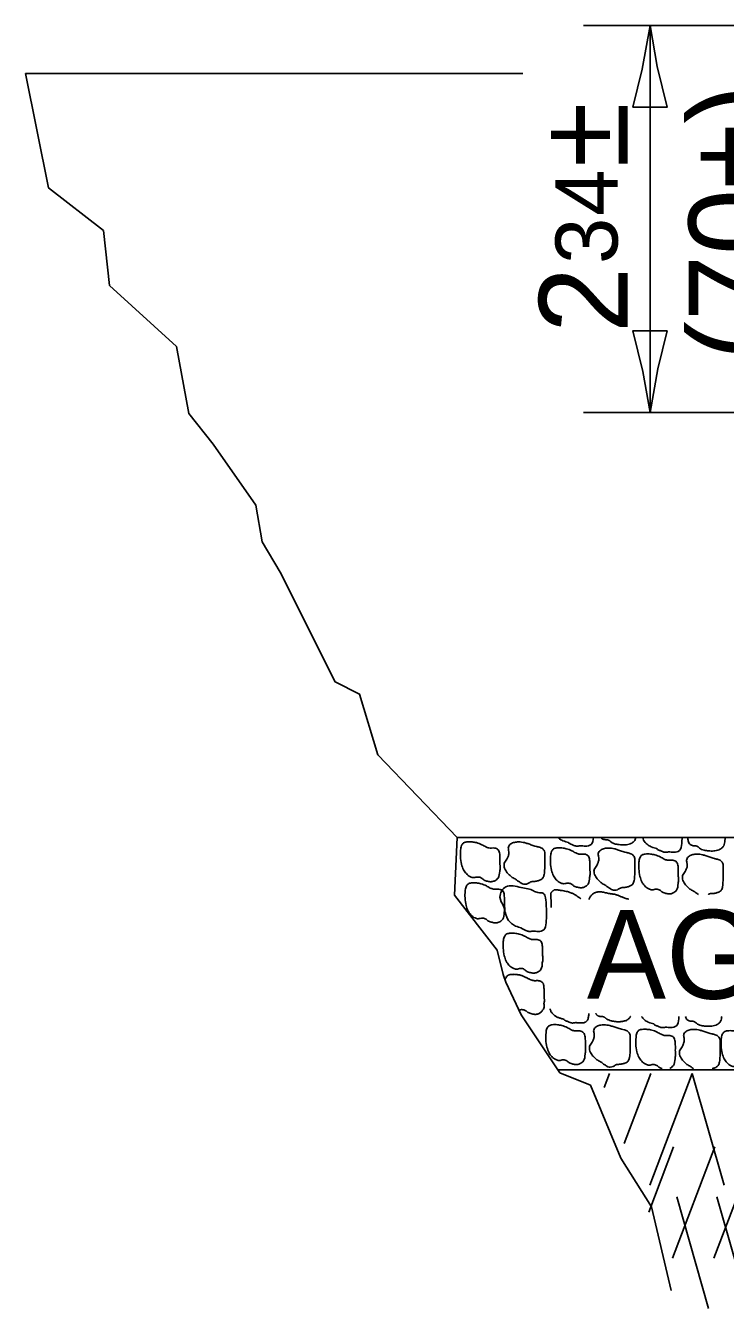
# Model space of a CAD drawing. Extents: x 0 to 2.83, y 0 to 1.83.
# Drawn here: x 1.6513 to 1.7514, y 1.2383 to 1.4218 of the extents above; entities that cross this region are included whole.
import ezdxf

# ---------------------------------------------------------------- set-up
doc = ezdxf.new("R2010")
doc.units = 0
for name, color, linetype in [('RD_Pr_Roadway_Dimensions', 7, 'Continuous'), ('RD_Pr_Roadway_Items', 7, 'Continuous'), ('RD_Pr_Roadway_Notes', 7, 'Continuous')]:
    doc.layers.add(name, color=color, linetype=linetype)

msp = doc.modelspace()

# ---------------------------------------------------------------- linework, layer by layer
at = {"layer": 'RD_Pr_Roadway_Dimensions'}
for p, q in [((1.77767, 1.42178), (1.73111, 1.42178)), ((1.74061, 1.36645), (1.74061, 1.42178)), ((1.77767, 1.36645), (1.73111, 1.36645))]:
    msp.add_line(p, q, dxfattribs=at)
for points in [[(1.73817, 1.41012), (1.74061, 1.41011), (1.74305, 1.41011), (1.74162, 1.41594), (1.74061, 1.42178), (1.73947, 1.41555)], [(1.74305, 1.37811), (1.74061, 1.37812), (1.73817, 1.37812), (1.7396, 1.37228), (1.74061, 1.36645), (1.74174, 1.37267)]]:
    msp.add_lwpolyline(points, close=True, dxfattribs=at)
at = {"layer": 'RD_Pr_Roadway_Items'}
for p, q in [((1.72242, 1.41491), (1.65129, 1.41491)), ((1.91256, 1.30564), (1.71302, 1.30564)), ((1.72218, 1.28026), (1.71996, 1.28492)), ((1.72743, 1.2724), (1.91256, 1.2724)), ((1.73482, 1.27184), (1.73406, 1.26987)), ((1.74073, 1.27184), (1.73693, 1.26185)), ((1.74665, 1.27184), (1.74059, 1.25591)), ((1.74665, 1.27184), (1.75121, 1.25591)), ((1.74397, 1.26138), (1.74042, 1.25204)), ((1.7499, 1.26138), (1.74383, 1.24545)), ((1.75581, 1.26138), (1.74974, 1.24545)), ((1.74897, 1.23826), (1.74443, 1.2542)), ((1.75473, 1.23826), (1.75018, 1.2542))]:
    msp.add_line(p, q, dxfattribs=at)
for points in [[(1.65129, 1.41491), (1.65456, 1.39855), (1.66241, 1.39245), (1.66329, 1.38459), (1.67288, 1.37587), (1.67462, 1.36627), (1.67811, 1.36191), (1.68423, 1.35318), (1.6851, 1.34795), (1.68771, 1.34359), (1.69556, 1.32789), (1.69905, 1.32615), (1.70167, 1.31743), (1.71302, 1.30564)], [(1.71302, 1.30564), (1.71262, 1.29736), (1.71872, 1.28951), (1.7196, 1.28602), (1.71996, 1.28492)], [(1.72218, 1.28026), (1.72772, 1.27195), (1.73208, 1.27021), (1.73644, 1.25974), (1.74081, 1.25277), (1.74361, 1.24081)]]:
    msp.add_lwpolyline(points, dxfattribs=at)
for points in [[(1.7191, 1.30078), (1.71917, 1.30132), (1.71914, 1.30181), (1.71914, 1.30261), (1.7191, 1.30326), (1.7189, 1.30386), (1.71835, 1.30412), (1.71755, 1.30413), (1.71711, 1.30429), (1.71654, 1.3046), (1.71577, 1.30489), (1.71514, 1.305), (1.7144, 1.305), (1.71394, 1.30486), (1.71364, 1.30447), (1.71351, 1.30383), (1.71349, 1.30288), (1.71364, 1.3018), (1.71394, 1.301), (1.71433, 1.30046), (1.71491, 1.30001), (1.71538, 1.29989), (1.71599, 1.29997), (1.71649, 1.29983), (1.71686, 1.29954), (1.71736, 1.29937), (1.71786, 1.2993), (1.71832, 1.2994), (1.71887, 1.29983), (1.7191, 1.3008)], [(1.71973, 1.30194), (1.71974, 1.3014), (1.72007, 1.30073), (1.72058, 1.30017), (1.72102, 1.29984), (1.72131, 1.2997), (1.72165, 1.29944), (1.72202, 1.2992), (1.72236, 1.29899), (1.72271, 1.29894), (1.72311, 1.29903), (1.72349, 1.29926), (1.72402, 1.29934), (1.72449, 1.29942), (1.72492, 1.29956), (1.72527, 1.29983), (1.72546, 1.30033), (1.72554, 1.30117), (1.72556, 1.30215), (1.72556, 1.30302), (1.7255, 1.30365), (1.72523, 1.30403), (1.72473, 1.30426), (1.7243, 1.30436), (1.72368, 1.30455), (1.72311, 1.30475), (1.72264, 1.30489), (1.72182, 1.30499), (1.72122, 1.30493), (1.72068, 1.3047), (1.72034, 1.30423), (1.72038, 1.30378), (1.72041, 1.30335), (1.7203, 1.30292), (1.72011, 1.30251), (1.71973, 1.30194)], [(1.72744, 1.30564), (1.72754, 1.30553), (1.72815, 1.30516), (1.72896, 1.30492)], [(1.72888, 1.30492), (1.7292, 1.3047), (1.7296, 1.30455), (1.73006, 1.30439), (1.73062, 1.30443), (1.73136, 1.30439), (1.73217, 1.30463), (1.7325, 1.30564)], [(1.73362, 1.30564), (1.73369, 1.3055), (1.73412, 1.30532), (1.73465, 1.30526), (1.73502, 1.30499), (1.73569, 1.30469), (1.73636, 1.30459), (1.73707, 1.30457), (1.7378, 1.30473)], [(1.73778, 1.3047), (1.73818, 1.30496), (1.73848, 1.30532), (1.73857, 1.30564)], [(1.73957, 1.30564), (1.73969, 1.30526), (1.74018, 1.30466), (1.74079, 1.30429), (1.7416, 1.30405)], [(1.74153, 1.30405), (1.74185, 1.30383), (1.74226, 1.30368), (1.7427, 1.30352), (1.74327, 1.30356), (1.74401, 1.30352), (1.74482, 1.30376), (1.74514, 1.30477), (1.74521, 1.30564)], [(1.74601, 1.30564), (1.74608, 1.30514), (1.74635, 1.30463), (1.74678, 1.30445), (1.7473, 1.30439), (1.74766, 1.30412), (1.74833, 1.30382), (1.749, 1.30372), (1.74971, 1.3037), (1.75045, 1.30386)], [(1.75042, 1.30383), (1.75084, 1.30409), (1.75114, 1.30445), (1.75132, 1.30522), (1.75134, 1.30564)], [(1.73197, 1.29991), (1.73204, 1.30046), (1.73201, 1.30094), (1.73201, 1.30174), (1.73197, 1.30239), (1.73177, 1.30299), (1.73121, 1.30325), (1.73042, 1.30326), (1.72997, 1.30342), (1.7294, 1.30373), (1.72863, 1.30402), (1.72801, 1.30413), (1.72727, 1.30413), (1.72681, 1.30399), (1.72651, 1.30361), (1.72638, 1.30296), (1.72635, 1.30201), (1.72651, 1.30093), (1.72681, 1.30013), (1.7272, 1.29959), (1.72778, 1.29914), (1.72825, 1.29902), (1.72886, 1.2991), (1.72936, 1.29896), (1.72973, 1.29867), (1.73023, 1.2985), (1.73073, 1.29843), (1.73119, 1.29853), (1.73174, 1.29896), (1.73197, 1.29993)], [(1.7326, 1.30107), (1.73261, 1.30053), (1.73294, 1.29986), (1.73345, 1.2993), (1.73389, 1.29897), (1.73418, 1.29883), (1.73452, 1.29857), (1.73489, 1.29833), (1.73523, 1.29812), (1.73558, 1.29808), (1.73597, 1.29816), (1.73636, 1.29839), (1.73689, 1.29847), (1.73736, 1.29855), (1.73778, 1.29869), (1.73814, 1.29896), (1.73833, 1.29946), (1.73841, 1.3003), (1.73843, 1.30128), (1.73843, 1.30215), (1.73837, 1.30278), (1.7381, 1.30316), (1.7376, 1.30339), (1.73717, 1.30349), (1.73654, 1.30368), (1.73597, 1.30388), (1.7355, 1.30402), (1.73469, 1.30412), (1.73409, 1.30406), (1.73355, 1.30383), (1.73321, 1.30336), (1.73325, 1.30291), (1.73328, 1.30248), (1.73317, 1.30205), (1.73298, 1.30164), (1.7326, 1.30107)], [(1.74461, 1.29904), (1.7447, 1.29959), (1.74465, 1.30007), (1.74465, 1.30087), (1.74461, 1.30152), (1.74441, 1.30212), (1.74386, 1.30238), (1.74307, 1.30239), (1.74262, 1.30255), (1.74206, 1.30286), (1.74129, 1.30315), (1.74065, 1.30326), (1.73992, 1.30326), (1.73945, 1.30312), (1.73917, 1.30274), (1.73902, 1.30209), (1.73901, 1.30114), (1.73917, 1.30006), (1.73945, 1.29926), (1.73984, 1.29872), (1.74043, 1.29828), (1.74089, 1.29815), (1.7415, 1.29823), (1.74202, 1.29809), (1.74237, 1.2978), (1.74289, 1.29763), (1.74337, 1.29756), (1.74384, 1.29766), (1.7444, 1.29809), (1.74461, 1.29906)], [(1.74893, 1.29748), (1.749, 1.29752), (1.74954, 1.29761), (1.75, 1.29768), (1.75042, 1.29782), (1.7508, 1.29809), (1.75098, 1.29859), (1.75105, 1.29943), (1.75108, 1.30041), (1.75108, 1.30128), (1.75102, 1.30191), (1.75075, 1.30229), (1.75024, 1.30252), (1.74981, 1.30262), (1.74919, 1.30281), (1.74862, 1.30301), (1.74814, 1.30315), (1.74733, 1.30325), (1.74675, 1.30319), (1.74621, 1.30296), (1.74585, 1.30249), (1.74589, 1.30204), (1.74594, 1.30161), (1.74582, 1.30118), (1.74564, 1.30077), (1.74525, 1.3002)], [(1.74525, 1.3002), (1.74527, 1.29966), (1.74559, 1.29899), (1.74609, 1.29843), (1.74655, 1.2981), (1.74683, 1.29796), (1.74718, 1.29771), (1.74752, 1.29748)], [(1.71974, 1.2949), (1.71983, 1.29544), (1.71978, 1.29592), (1.71978, 1.29672), (1.71974, 1.29738), (1.71954, 1.29798), (1.71899, 1.29822), (1.7182, 1.29825), (1.71775, 1.2984), (1.71719, 1.2987), (1.71642, 1.299), (1.71578, 1.29912), (1.71505, 1.29912), (1.71458, 1.29897), (1.7143, 1.29859), (1.71416, 1.29793), (1.71414, 1.29698), (1.7143, 1.29591), (1.71458, 1.29511), (1.71497, 1.29457), (1.71557, 1.29411), (1.71602, 1.294), (1.71664, 1.29409), (1.71715, 1.29393), (1.7175, 1.29366), (1.71802, 1.29349), (1.7185, 1.2934), (1.71897, 1.2935), (1.71953, 1.29393), (1.71974, 1.29491)], [(1.72212, 1.2927), (1.72244, 1.29249), (1.72285, 1.29233), (1.72329, 1.29218), (1.72386, 1.29222), (1.7246, 1.29218), (1.72541, 1.29242), (1.72573, 1.29343), (1.72581, 1.29461), (1.72577, 1.29575), (1.72566, 1.29701), (1.72537, 1.29762), (1.72456, 1.29775), (1.72395, 1.29799), (1.72313, 1.2983), (1.72215, 1.29847), (1.72102, 1.29872), (1.72, 1.29856), (1.7194, 1.29799), (1.71914, 1.29709), (1.71964, 1.2958), (1.7198, 1.29531), (1.72028, 1.29391), (1.72077, 1.29332), (1.72138, 1.29295), (1.72219, 1.2927)], [(1.73069, 1.29685), (1.73062, 1.29691), (1.7303, 1.29715), (1.72997, 1.29738), (1.72965, 1.29756), (1.72948, 1.29764), (1.7293, 1.29771), (1.72896, 1.29783), (1.72861, 1.29792), (1.72791, 1.29805), (1.72771, 1.29808), (1.72751, 1.29811), (1.72731, 1.29813), (1.72721, 1.29814), (1.72711, 1.29815), (1.72698, 1.29814), (1.72685, 1.29809), (1.72673, 1.29801), (1.72667, 1.29796), (1.72661, 1.2979), (1.72653, 1.29781), (1.72649, 1.29776), (1.72646, 1.29771), (1.72642, 1.2976), (1.72641, 1.29749), (1.72644, 1.29668), (1.72647, 1.29575), (1.72647, 1.29563)], [(1.73754, 1.29682), (1.73746, 1.29683), (1.73737, 1.29684), (1.73728, 1.29686), (1.73724, 1.29687), (1.7372, 1.29688), (1.73704, 1.29693), (1.73689, 1.29699), (1.73674, 1.29706), (1.73659, 1.29712), (1.73638, 1.2972), (1.73618, 1.29728), (1.73598, 1.29736), (1.73588, 1.2974), (1.73583, 1.29742), (1.73577, 1.29743), (1.73554, 1.2975), (1.73529, 1.29754), (1.73505, 1.29757), (1.73493, 1.29758), (1.73481, 1.29761), (1.73452, 1.29766), (1.73424, 1.29773), (1.73395, 1.29779), (1.73367, 1.29785), (1.73341, 1.29787), (1.73316, 1.29785), (1.73291, 1.29779), (1.73278, 1.29774), (1.73272, 1.29772), (1.73265, 1.29769), (1.73247, 1.29759), (1.73231, 1.29746), (1.73217, 1.2973), (1.73204, 1.29712), (1.73194, 1.29695), (1.73186, 1.29678)], [(1.7252, 1.2877), (1.72529, 1.28824), (1.72524, 1.28873), (1.72524, 1.28952), (1.7252, 1.29018), (1.725, 1.29078), (1.72445, 1.29104), (1.72366, 1.29105), (1.72321, 1.29121), (1.72265, 1.29152), (1.72188, 1.29181), (1.72124, 1.29192), (1.72051, 1.29192), (1.72004, 1.29178), (1.71976, 1.29139), (1.71961, 1.29075), (1.7196, 1.2898), (1.71976, 1.28871), (1.72004, 1.28791), (1.72043, 1.28737), (1.72102, 1.28693), (1.72148, 1.2868), (1.72209, 1.28689), (1.72261, 1.28675), (1.72296, 1.28646), (1.72348, 1.28629), (1.72396, 1.28622), (1.72443, 1.28632), (1.72499, 1.28675), (1.7252, 1.28772)], [(1.72541, 1.28182), (1.72545, 1.28195), (1.72548, 1.28208), (1.7255, 1.28236), (1.72549, 1.28248), (1.72548, 1.2826), (1.72546, 1.28272), (1.72546, 1.28284), (1.72546, 1.28304), (1.72546, 1.28324), (1.72546, 1.28344), (1.72546, 1.28364), (1.72545, 1.2838), (1.72544, 1.28397), (1.72543, 1.28413), (1.72541, 1.28429), (1.7254, 1.28445), (1.72537, 1.2846), (1.72531, 1.28475), (1.72527, 1.28482), (1.72524, 1.28486), (1.72521, 1.28489), (1.72509, 1.285), (1.72495, 1.28507), (1.72481, 1.28511), (1.72466, 1.28514), (1.72446, 1.28515), (1.72426, 1.28514), (1.72407, 1.28514), (1.72388, 1.28516), (1.72376, 1.2852), (1.72364, 1.28523), (1.72353, 1.28527), (1.72342, 1.28532), (1.72328, 1.28539), (1.72314, 1.28547), (1.723, 1.28555), (1.72286, 1.28562), (1.72248, 1.28578), (1.72229, 1.28586), (1.72209, 1.28592), (1.72193, 1.28596), (1.72177, 1.28599), (1.72161, 1.28601), (1.72145, 1.28603), (1.72127, 1.28605), (1.72109, 1.28605), (1.72091, 1.28604), (1.72073, 1.28603), (1.7206, 1.28602), (1.72049, 1.286), (1.72037, 1.28595), (1.72031, 1.28593), (1.72028, 1.28591), (1.72026, 1.28589), (1.72008, 1.28572), (1.71997, 1.28551), (1.71995, 1.28544)], [(1.722, 1.28096), (1.72207, 1.28098), (1.72215, 1.281), (1.72227, 1.281), (1.72231, 1.281), (1.72244, 1.28098), (1.72257, 1.28095), (1.7227, 1.2809), (1.72282, 1.28085), (1.72292, 1.28078), (1.723, 1.28071), (1.72308, 1.28063), (1.72318, 1.28058), (1.72369, 1.2804), (1.72381, 1.28037), (1.72393, 1.28035), (1.72405, 1.28033), (1.72417, 1.28032), (1.72429, 1.28032), (1.72441, 1.28034), (1.72453, 1.28037), (1.72464, 1.28042), (1.72481, 1.2805), (1.72495, 1.28059), (1.72508, 1.28071), (1.72514, 1.28077), (1.7252, 1.28085), (1.72528, 1.28096), (1.72535, 1.28108), (1.72545, 1.28134), (1.72547, 1.2816), (1.72546, 1.28172), (1.72544, 1.28177), (1.72541, 1.28183)], [(1.7263, 1.2811), (1.72633, 1.28101), (1.7264, 1.28083), (1.72648, 1.28066), (1.7266, 1.28051), (1.72673, 1.28037), (1.72681, 1.2803), (1.72688, 1.28023), (1.72703, 1.28012), (1.72717, 1.28002), (1.72733, 1.27993), (1.72749, 1.27986), (1.7277, 1.27979), (1.7279, 1.27973), (1.7281, 1.27967), (1.72831, 1.27962)], [(1.72822, 1.27962), (1.7283, 1.27956), (1.72838, 1.2795), (1.72846, 1.27945), (1.72855, 1.27941), (1.72895, 1.27925), (1.72917, 1.27916), (1.72929, 1.27913), (1.72935, 1.27911), (1.7294, 1.27909), (1.72954, 1.27908), (1.72968, 1.2791), (1.72982, 1.27912), (1.72989, 1.27913), (1.72996, 1.27914), (1.73015, 1.27913), (1.73033, 1.27911), (1.73052, 1.2791), (1.7307, 1.27909), (1.73091, 1.2791), (1.73112, 1.27912), (1.73132, 1.27919), (1.73142, 1.27925), (1.73147, 1.27929), (1.73149, 1.27931), (1.73151, 1.27934), (1.73161, 1.27945), (1.73169, 1.27957), (1.73178, 1.27982), (1.73182, 1.28008), (1.73184, 1.28035), (1.73185, 1.28043)], [(1.73286, 1.28045), (1.73289, 1.28039), (1.73293, 1.28032), (1.73298, 1.28026), (1.73301, 1.28023), (1.73304, 1.2802), (1.73314, 1.28013), (1.73324, 1.28008), (1.73335, 1.28005), (1.73347, 1.28002), (1.7335, 1.28001), (1.7336, 1.28), (1.73373, 1.28), (1.73387, 1.28), (1.73393, 1.27998), (1.73399, 1.27996), (1.73409, 1.2799), (1.73418, 1.27983), (1.73427, 1.27976), (1.73436, 1.27969), (1.73453, 1.2796), (1.73469, 1.27952), (1.73503, 1.27939), (1.7352, 1.27936), (1.73537, 1.27933), (1.7357, 1.27929), (1.73606, 1.27927), (1.73624, 1.27927), (1.73642, 1.27928), (1.7366, 1.2793), (1.73678, 1.27933), (1.73696, 1.27938), (1.73714, 1.27944)], [(1.73713, 1.27941), (1.73753, 1.27966), (1.73783, 1.28002), (1.73784, 1.28003)], [(1.73938, 1.28003), (1.73975, 1.27958), (1.74036, 1.27921), (1.74118, 1.27896)], [(1.74109, 1.27896), (1.74142, 1.27875), (1.74182, 1.27859), (1.74227, 1.27844), (1.74283, 1.27848), (1.74357, 1.27844), (1.74438, 1.27868), (1.74471, 1.27969), (1.74474, 1.28003)], [(1.74567, 1.28003), (1.74591, 1.27955), (1.74633, 1.27936), (1.74686, 1.27931), (1.74723, 1.27904), (1.7479, 1.27874), (1.74857, 1.27864), (1.74928, 1.27862), (1.75001, 1.27878)], [(1.75, 1.27875), (1.7504, 1.27901), (1.7507, 1.27936), (1.75087, 1.28003)], [(1.73131, 1.27462), (1.73139, 1.27516), (1.73136, 1.27564), (1.73136, 1.27644), (1.73131, 1.2771), (1.73111, 1.2777), (1.73056, 1.27795), (1.72976, 1.27797), (1.72932, 1.27812), (1.72875, 1.27844), (1.72798, 1.27872), (1.72735, 1.27884), (1.72661, 1.27884), (1.72616, 1.27869), (1.72586, 1.27831), (1.72573, 1.27767), (1.7257, 1.27671), (1.72586, 1.27563), (1.72616, 1.27483), (1.72654, 1.27429), (1.72712, 1.27385), (1.72759, 1.27372), (1.72821, 1.27381), (1.72871, 1.27366), (1.72908, 1.27338), (1.72958, 1.27321), (1.73007, 1.27314), (1.73053, 1.27324), (1.73109, 1.27366), (1.73131, 1.27463)], [(1.73194, 1.27577), (1.73196, 1.27523), (1.73228, 1.27456), (1.7328, 1.27401), (1.73324, 1.27368), (1.73352, 1.27354), (1.73387, 1.27328), (1.73424, 1.27304), (1.73458, 1.27282), (1.73492, 1.27278), (1.73532, 1.27287), (1.7357, 1.27309), (1.73623, 1.27318), (1.7367, 1.27325), (1.73713, 1.27339), (1.73748, 1.27366), (1.73767, 1.27416), (1.73776, 1.275), (1.73777, 1.27599), (1.73777, 1.27686), (1.73771, 1.27748), (1.73744, 1.27787), (1.73694, 1.2781), (1.73652, 1.2782), (1.73589, 1.27838), (1.73532, 1.27858), (1.73485, 1.27872), (1.73404, 1.27882), (1.73344, 1.27877), (1.7329, 1.27854), (1.73255, 1.27807), (1.7326, 1.27761), (1.73263, 1.27718), (1.73251, 1.27676), (1.73233, 1.27634), (1.73194, 1.27577)], [(1.74418, 1.27396), (1.74425, 1.2745), (1.74423, 1.27499), (1.74423, 1.27579), (1.74418, 1.27644), (1.74398, 1.27704), (1.74343, 1.2773), (1.74263, 1.27731), (1.74219, 1.27747), (1.74162, 1.27778), (1.74085, 1.27807), (1.74022, 1.27818), (1.73948, 1.27818), (1.73902, 1.27804), (1.73872, 1.27765), (1.7386, 1.27701), (1.73857, 1.27606), (1.73872, 1.27497), (1.73902, 1.27418), (1.73941, 1.27363), (1.73999, 1.27319), (1.74046, 1.27306), (1.74108, 1.27315), (1.74157, 1.27301), (1.74195, 1.27272), (1.74233, 1.27259)], [(1.74951, 1.27259), (1.74957, 1.27259), (1.75, 1.27274), (1.75035, 1.27301), (1.75054, 1.27351), (1.75062, 1.27435), (1.75064, 1.27533), (1.75064, 1.2762), (1.75058, 1.27683), (1.75031, 1.27721), (1.74981, 1.27744), (1.74938, 1.27754), (1.74876, 1.27772), (1.74819, 1.27792), (1.74772, 1.27807), (1.7469, 1.27817), (1.74631, 1.27811), (1.74576, 1.27788), (1.74542, 1.27741), (1.74547, 1.27696), (1.74549, 1.27653), (1.74538, 1.2761), (1.74519, 1.27569), (1.74481, 1.27512)], [(1.75638, 1.27375), (1.75647, 1.27429), (1.75642, 1.27477), (1.75642, 1.27557), (1.75638, 1.27623), (1.75618, 1.27683), (1.75563, 1.27707), (1.75484, 1.2771), (1.75439, 1.27725), (1.75383, 1.27755), (1.75306, 1.27785), (1.75242, 1.27797), (1.75169, 1.27797), (1.75122, 1.27782), (1.75094, 1.27744), (1.7508, 1.27678), (1.75078, 1.27583), (1.75094, 1.27476), (1.75122, 1.27396), (1.75161, 1.27342), (1.75221, 1.27297), (1.75266, 1.27285), (1.75328, 1.27294), (1.75379, 1.27278), (1.75404, 1.27259)], [(1.74343, 1.27259), (1.74395, 1.27301), (1.74418, 1.27398)], [(1.74481, 1.27512), (1.74482, 1.27458), (1.74515, 1.27391), (1.74567, 1.27335), (1.74611, 1.27302), (1.74639, 1.27288), (1.74673, 1.27262), (1.74678, 1.27259)]]:
    msp.add_spline(points, degree=3, dxfattribs=at)

# ---------------------------------------------------------------- texts
at = {"layer": 'RD_Pr_Roadway_Dimensions'}
for s, height, p in [('(70±)', 0.0127, (1.75883, 1.37386)), ('±', 0.0127, (1.73743, 1.40149)), ('4', 0.00889, (1.73597, 1.39458)), ('3', 0.00889, (1.73597, 1.38768)), ('2', 0.0127, (1.73743, 1.37782))]:
    msp.add_text(s, height=height, rotation=90, dxfattribs=at).set_placement(p)
at = {"layer": 'RD_Pr_Roadway_Notes'}
msp.add_text('AGGREGATE BASE OR BITUMINOUS BASE', height=0.0127, dxfattribs=at).set_placement((1.73157, 1.28256))

doc.saveas('drawing.dxf')
